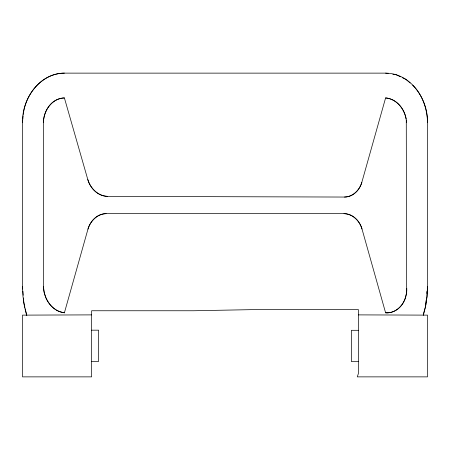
<?xml version="1.0" encoding="UTF-8"?>
<svg xmlns="http://www.w3.org/2000/svg" width="450" height="450" viewBox="0 0 450 450"><rect width="100%" height="100%" fill="white"/><g stroke="black" fill="none" stroke-linecap="round" stroke-linejoin="round"><path stroke-width="0.67" d="M425.548 303.204L425.514 306.624L423.293 314.522M26.662 315.36L24.429 306.343L22.984 296.421L22.5 286.369L22.5 122.721C21.853 99.152 39.127 73.26 64.395 73.131L385.605 73.131C410.873 73.26 428.147 99.152 427.5 122.721L427.5 286.369L427.016 296.421L425.571 306.343L423.338 315.36M22.5 122.721L22.697 120.656M22.826 119.278L23.152 115.841M23.282 114.469C25.402 93.696 42.429 73.164 64.395 73.131M425.79 303.829L425.514 306.624L426.983 296.73L427.5 286.369L427.292 288.461M425.925 302.434L426.127 300.336M426.814 293.355L427.022 291.257M45.512 296.831L44.128 292.298L43.447 286.369L43.447 122.721C43.476 112.084 50.057 100.53 61.059 98.314M43.447 122.721C43.391 110.936 51.818 98.319 64.395 97.926L87.801 179.55C90.248 188.432 98.021 196.211 107.584 196.374L344.486 197.049C352.896 197.055 359.741 190.063 361.839 182.284L385.605 97.926C396.473 98.831 404.449 108.647 406.136 118.946M59.822 311.732L64.395 312.817L87.964 229.129C90.242 221.018 97.301 213.654 106.127 213.638L343.986 213.638C352.733 213.688 359.826 220.899 362.002 229.005L385.605 312.817C393.986 313.47 401.608 307.586 404.629 300.004M404.927 299.436L406.553 292.944L406.671 288.343M361.839 182.284C359.662 190.08 352.924 196.942 344.486 197.049M87.964 229.129C90.354 220.972 97.279 213.896 106.127 213.638M61.718 98.156L64.395 97.926M385.605 312.817C399.358 313.785 408.414 298.856 406.553 286.369L406.277 120.201M91.631 314.882L22.5 315.129L22.5 376.869L91.631 376.869L91.631 310.753L193.579 310.753L256.421 309.555L358.369 309.555L358.369 373.607L357.277 376.869L427.5 376.869L427.5 315.129L358.369 314.882M91.631 330.176L98.612 330.176L98.612 361.457L91.631 361.457M358.369 330.3L351.388 330.3L351.388 361.581L358.369 361.581M385.605 73.131L388.243 73.53M392.861 74.228L396.163 74.728L400.489 76.787M343.986 213.638C352.761 213.891 359.634 220.911 362.002 229.005M107.584 196.374C97.976 196.071 90.439 188.409 87.801 179.55M385.605 97.926C397.901 99.073 406.012 111.054 406.553 122.721M64.395 312.817C51.722 311.113 43.706 298.479 43.447 286.369M402.345 77.67L406.052 79.436L410.102 82.935M56.109 310.016L59.175 311.529M55.131 309.324C50.788 306.534 47.756 302.147 45.709 297.478M412.639 85.117C422.483 94.899 427.326 108.968 427.5 122.721M24.902 307.434L23.794 302.749L23.417 297.973M25.217 308.779L26.803 315.473M22.5 286.369L22.714 289.097M22.877 291.144L23.203 295.239"/></g></svg>
